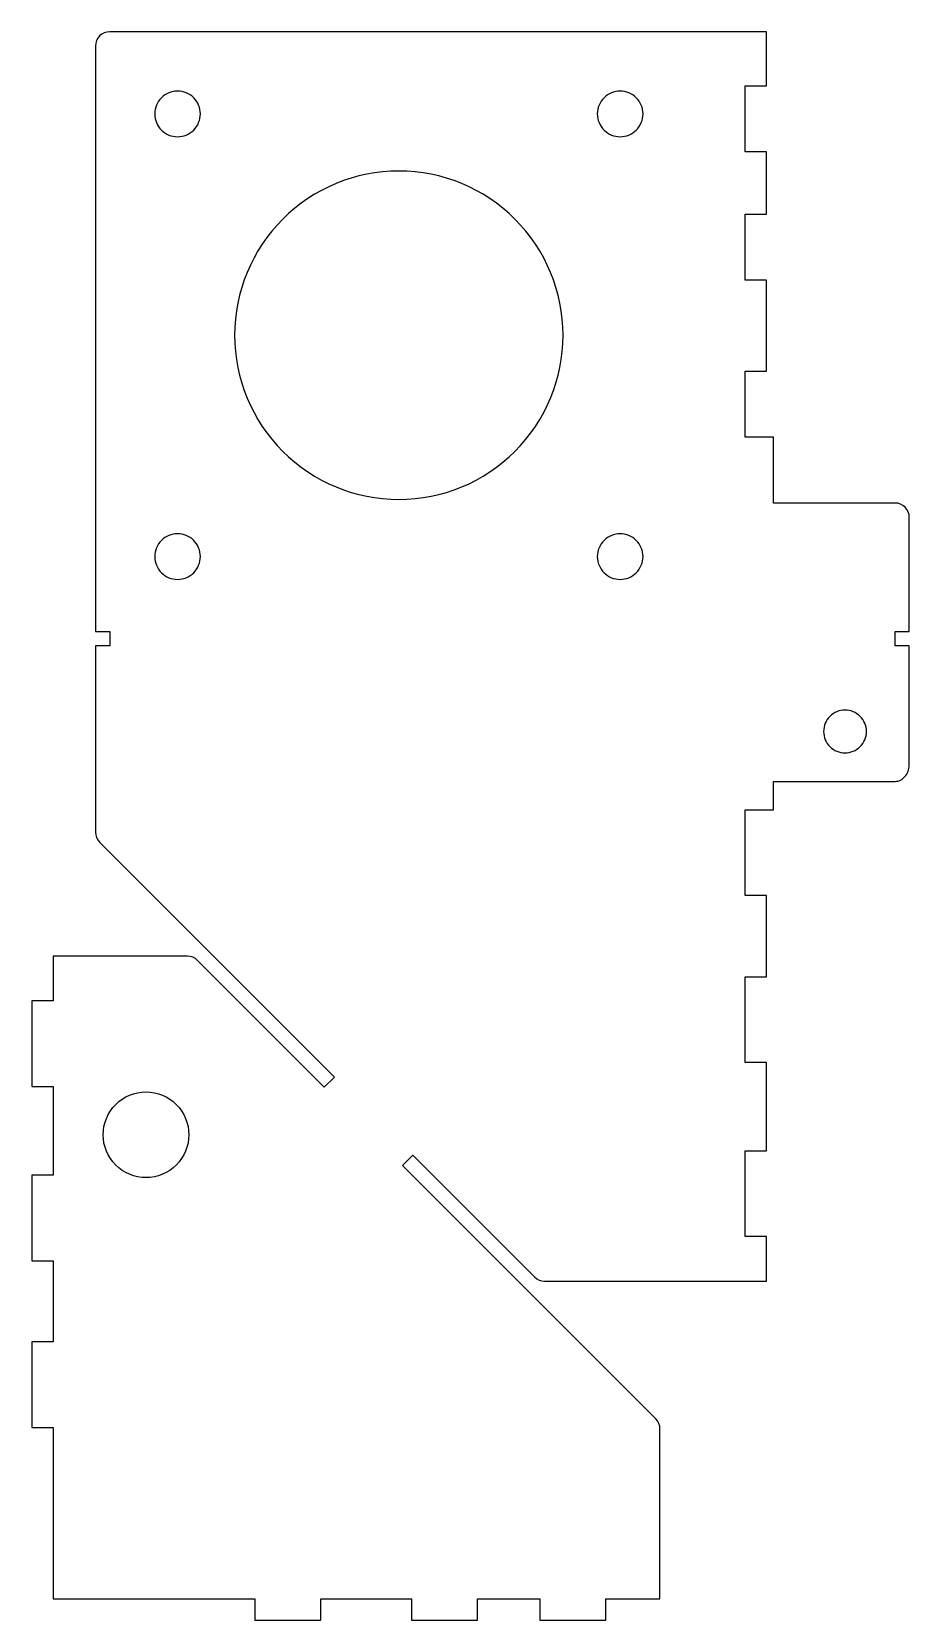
# Model space of a CAD drawing. Extents: x 246 to 308, y -385 to -273.
import ezdxf

# ---------------------------------------------------------------- set-up
doc = ezdxf.new("R2010")
doc.units = 0
doc.layers.add('CUT_1_5_FINAL', color=7, linetype='CONTINUOUS')

msp = doc.modelspace()

# ---------------------------------------------------------------- linework, layer by layer
at = {"layer": 'CUT_1_5_FINAL'}
for points in [[(250.68, -319.65), (250.68, -329.31, 0.200019), (250.97, -330.02), (259.74, -338.79), (267.42, -346.47), (266.71, -347.18), (257.83, -338.3, 0.199132), (257.12, -338.01), (247.72, -338.01), (247.72, -341.14), (246.22, -341.14), (246.22, -347.14), (247.72, -347.14), (247.72, -353.33), (246.22, -353.33), (246.22, -359.33), (247.72, -359.33), (247.72, -365.02), (246.22, -365.02), (246.22, -371.02), (247.72, -371.02), (247.72, -383.01), (250.61, -383.01), (255.23, -383.01), (261.84, -383.01), (261.84, -384.51), (266.46, -384.51), (266.46, -383.01), (272.82, -383.01), (272.82, -384.51), (277.44, -384.51), (277.44, -383.01), (281.81, -383.01), (281.81, -384.51), (286.42, -384.51), (286.42, -383.01), (290.22, -383.01), (290.22, -375.22), (290.22, -371.11, 0.200051), (289.93, -370.4), (272.19, -352.66), (272.9, -351.95), (281.43, -360.47, 0.200051), (282.14, -360.77), (297.68, -360.77), (297.68, -357.64), (297.68, -357.64), (296.18, -357.64), (296.18, -351.64), (297.68, -351.64), (297.68, -345.45), (296.18, -345.45), (296.18, -339.45), (297.68, -339.45), (297.68, -333.75), (296.18, -333.75), (296.18, -327.75), (297.68, -327.75), (298.18, -327.75), (298.18, -325.77), (306.68, -325.77), (306.78, -325.76), (306.88, -325.74), (306.97, -325.72), (307.07, -325.68), (307.15, -325.63), (307.24, -325.57), (307.31, -325.5), (307.38, -325.43), (307.45, -325.35), (307.51, -325.26), (307.56, -325.17), (307.6, -325.06), (307.63, -324.96), (307.66, -324.85), (307.67, -324.73), (307.68, -324.62), (307.68, -319.65), (307.68, -316.27), (306.68, -316.27), (306.68, -315.27), (307.68, -315.27), (307.68, -307.27, 0.414214), (306.68, -306.27), (298.18, -306.27), (298.18, -301.65), (297.68, -301.65), (296.18, -301.65), (296.18, -297.03), (297.68, -297.03), (297.68, -297.03), (297.68, -290.66), (297.68, -290.66), (296.18, -290.66), (296.18, -286.05), (297.68, -286.05), (297.68, -286.05), (297.68, -281.68), (297.68, -281.68), (296.18, -281.68), (296.18, -277.06), (297.68, -277.06), (297.68, -273.27), (293.18, -273.27), (251.68, -273.27, 0.414214), (250.68, -274.27), (250.68, -311.88), (250.68, -315.27), (251.68, -315.27), (251.68, -316.27), (250.68, -316.27)], [(256.43, -277.42, 0.414214), (254.83, -279.02, 0.414214), (256.43, -280.62, 0.414214), (258.03, -279.02, 0.414214)], [(287.43, -277.42, 0.414214), (285.83, -279.02, 0.414214), (287.43, -280.62, 0.414214), (289.03, -279.02, 0.414214)], [(271.93, -283.02, 0.414214), (260.43, -294.52, 0.414214), (271.93, -306.02, 0.414214), (283.43, -294.52, 0.414214)], [(256.43, -308.42, 0.414214), (254.83, -310.02, 0.414214), (256.43, -311.62, 0.414214), (258.03, -310.02, 0.414214)], [(287.43, -308.42, 0.414214), (285.83, -310.02, 0.414214), (287.43, -311.62, 0.414214), (289.03, -310.02, 0.414214)], [(303.18, -320.77, 0.414214), (301.68, -322.27, 0.414214), (303.18, -323.77, 0.414214), (304.68, -322.27, 0.414214)], [(257.22, -350.51, -0.414214), (254.22, -353.51, -0.414214), (251.22, -350.51, -0.414214), (254.22, -347.51, -0.414214)]]:
    msp.add_lwpolyline(points, format="xyb", close=True, dxfattribs=at)

doc.saveas('drawing.dxf')
